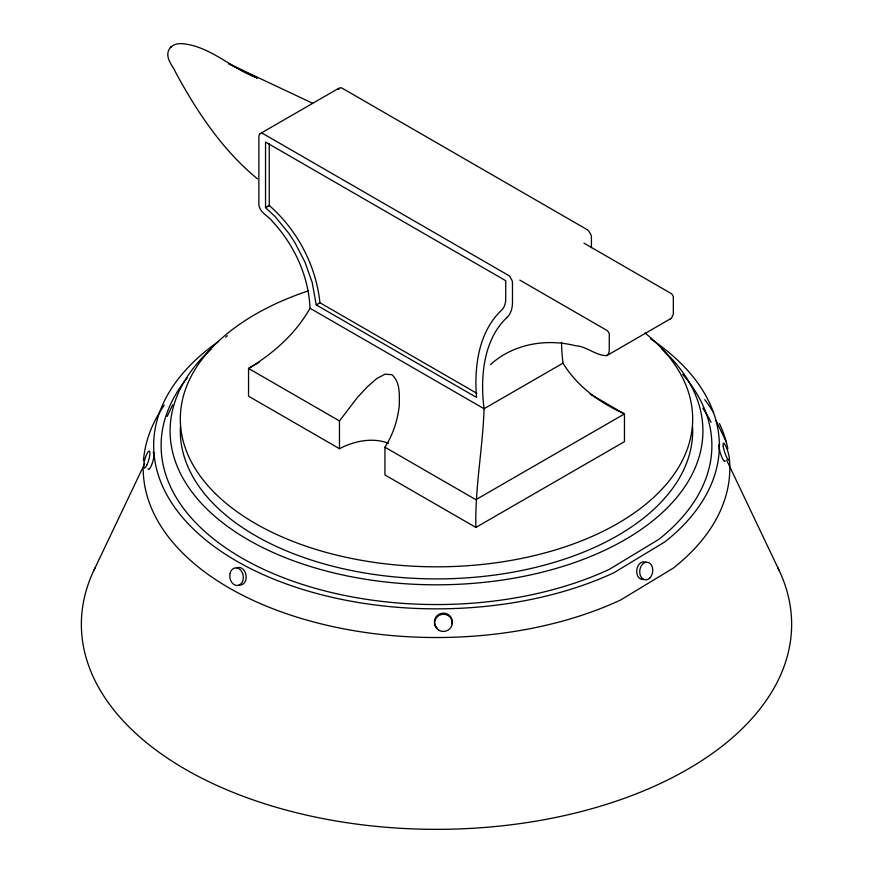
<?xml version="1.0" encoding="UTF-8"?>
<svg xmlns="http://www.w3.org/2000/svg" width="873" height="873" viewBox="0 0 873 873"><rect width="100%" height="100%" fill="white"/><g stroke="black" fill="none" stroke-linecap="round" stroke-linejoin="round"><path stroke-width="1.31" d="M144.645 463.705L93.466 571.248A355.136 205.035 0 0 0 436.5 829.35A355.136 205.035 0 0 0 779.534 571.248L726.609 460.049M167.125 416.465L172.701 404.756M338.146 89.308L340.612 87.715A6.144 3.547 60 0 1 342.358 88.304L587.136 229.632A5.762 3.328 60 0 1 588.773 230.974L591.086 235.132A6.711 3.874 60 0 1 591.414 237.314L591.414 247.67M590.203 394.138L624.457 413.911L624.457 441.651L475.872 527.434L384.938 474.934L384.938 447.194C393.003 434.678 397.662 420.295 399.299 405.552C399.299 395.196 400.587 382.385 391.922 374.703L385.026 374.179L376.579 378.707L367.151 386.99L357.384 397.499L339.477 420.939L339.477 448.689C354.22 440.974 372.531 437.187 388.474 443.244M339.128 88.075L260.187 133.645L259.205 134.879A7.148 4.125 60 0 0 258.855 136.81L258.855 203.867A8.49 4.9 60 0 0 259.423 207.141C261.442 213.514 268.491 216.177 272.278 221.24C294.125 244.8 308.693 275.912 310.002 308.234C295.827 333.704 273.227 353.467 248.543 368.45L248.543 396.189L339.477 448.689M312.665 103.265L228.748 63.751L257.426 78.101C231.552 68.651 210.284 46.051 182.075 43.65C176.717 43.148 170.551 45.298 168.478 50.645C165.532 58.873 172.778 65.519 175.724 72.535C197.047 111.886 222.484 150.189 257.426 178.812M506.962 317.488C497.392 326.327 491.15 338.167 487.407 350.542A168.98 97.558 60 0 0 484.068 408.728C482.802 448.427 474.89 487.701 475.872 527.434M170.399 47.6L171.392 46.706L170.737 47.295M490.55 364.565C513.128 343.875 546.258 338.298 575.416 345.697C586.46 346.155 596.237 355.998 606.866 355.584L671.566 318.143L673.334 314.04L673.323 296.569L671.784 293.874L583.972 243.152M606.866 355.584L608.47 353.849L609.245 351.044L609.299 334.25A3.481 2.008 60 0 0 609.158 333.224L607.455 330.714L519.839 280.124M269.255 205.417L265.545 207.665L275.028 216.482L288.734 233.189L294.812 242.465L305.004 262.162L312.207 282.525L316.233 304.895L476.614 397.499L476.342 394.738A176.597 101.955 60 0 1 480.936 345.031C484.93 331.762 491.739 319.147 502.073 309.751A29.857 17.242 60 0 0 505.685 300.541L505.783 280.746L265.534 142.048L265.534 207.567L269.255 205.515L269.255 143.914M316.233 304.895L319.944 302.756L476.789 393.308M259.161 362.317L248.543 368.45L339.477 420.939M561.557 342.151A168.98 97.558 60 0 0 563.009 363.157L484.057 408.728L310.002 308.234M260.187 133.645L261.671 133.296A6.144 3.547 60 0 1 263.417 133.875L508.195 275.202A5.762 3.328 60 0 1 509.832 276.545L512.145 280.702A6.711 3.874 60 0 1 512.473 282.896L512.473 303.597A37.768 21.803 60 0 1 506.973 317.51M670.278 318.874L670.955 318.58M384.938 447.194L475.872 499.694L624.457 413.911C600.013 402.879 577.086 386.39 562.998 363.146M269.255 205.515C297.366 230.046 316.081 265.61 319.944 302.756M715.958 420.382L726.303 442.076M225.649 337.218A8.883 2.881 -45.8 0 1 227.351 335.767M94 570.113A355.136 205.035 0 0 1 95.102 567.832M777.898 567.832A355.136 205.035 0 0 1 779 570.113M661.712 348.829A266.429 153.823 0 0 1 610.456 547.502A266.429 153.823 0 0 1 262.544 547.502A266.429 153.823 0 0 1 211.288 348.829M692.584 427.028A256.182 147.897 0 0 1 436.5 578.908A256.182 147.897 0 0 1 180.416 427.028M645.016 332.995A256.182 147.897 0 0 1 578.548 542.002A256.182 147.897 0 0 1 218.872 496.944A256.182 147.897 0 0 1 308.409 290.829M682.697 374.331A275.388 158.995 0 0 1 658.919 539.307L609.31 569.349A275.388 158.995 0 0 1 266.385 570.593A275.388 158.995 0 0 1 187.258 377.944M729.424 459.416A293.317 169.34 0 0 1 673.399 568.039L620.561 600.035A293.317 169.34 0 0 1 310.45 621.096A293.317 169.34 0 0 1 143.183 468.856M143.467 460.769A293.317 169.34 0 0 1 164.299 405.094M704.729 399.67A293.317 169.34 0 0 1 713.557 412.591M719.428 423.525A293.317 169.34 0 0 1 727.864 448.689M650.44 338.746A282.841 163.295 0 0 1 664.942 541.849L613.992 572.699A282.841 163.295 0 0 1 235.361 560.368A282.841 163.295 0 0 1 218.326 341.638M702.809 408.204A285.853 165.041 0 0 1 711.069 422.27M437.1 627.883A8.883 8.588 -5 0 1 440.952 613.468A8.883 8.588 -5 0 1 451.919 623.835M153.015 452.356A8.883 1.964 -73.7 0 1 152.71 461.839A8.883 1.964 -73.7 0 1 148.017 468.736M236.397 568.007A8.883 6.711 80.8 0 1 246.066 575.242A8.883 6.711 80.8 0 1 239.006 584.954M725.092 460.78A8.883 1.637 72.3 0 1 720.662 454.004A8.883 1.637 72.3 0 1 719.679 444.543M643.816 579.377A8.883 6.482 -82.7 0 1 636.799 569.851A8.883 6.482 -82.7 0 1 645.965 562.354M439.054 630.35A8.883 8.588 -5 0 0 452.301 622.733A8.883 8.588 -5 0 0 438.923 615.476A8.883 8.588 -5 0 0 439.054 630.35M147.024 464.72A8.883 1.964 -73.7 0 0 149.403 451.123A8.883 1.964 -73.7 0 0 144.012 462.952A8.883 1.964 -73.7 0 0 147.024 464.72M230.123 573.157A8.883 6.711 80.8 0 0 237.903 585.467A8.883 6.711 80.8 0 0 241.625 571.455A8.883 6.711 80.8 0 0 230.123 573.157M723.237 446.419A8.883 1.637 72.3 0 0 728.54 460.006A8.883 1.637 72.3 0 0 726.794 448.406A8.883 1.637 72.3 0 0 723.237 446.419M650.003 577.839A8.883 6.482 -82.7 0 0 648.977 562.736A8.883 6.482 -82.7 0 0 639.734 572.546A8.883 6.482 -82.7 0 0 650.003 577.839"/></g></svg>
